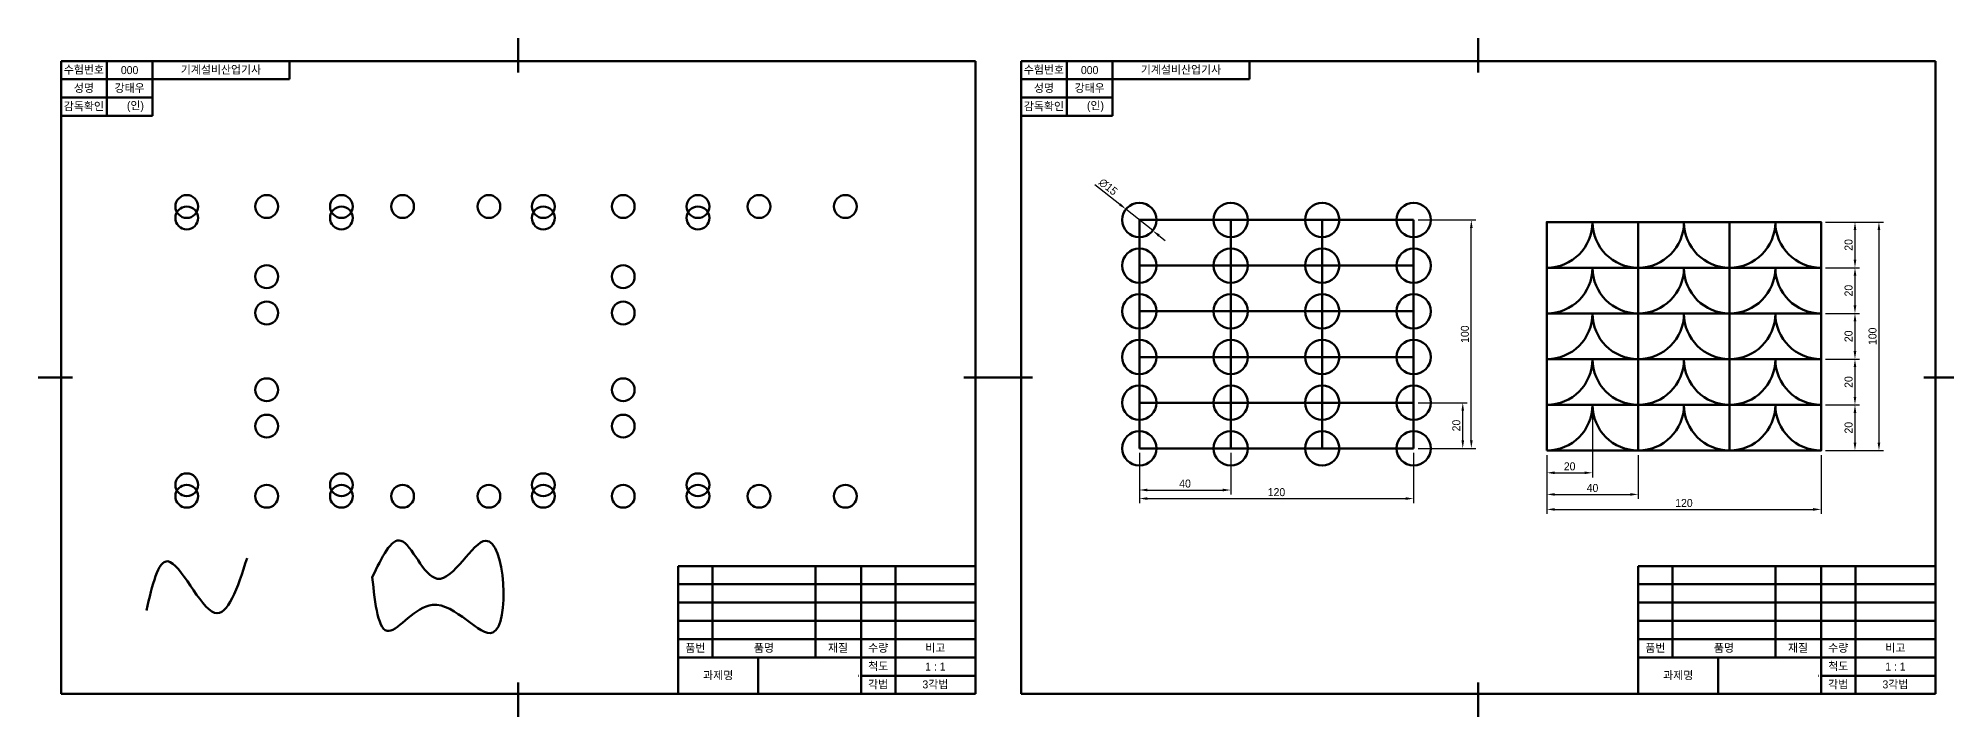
# Model space of a CAD drawing. Header units: millimetres. Extents: x 0 to 1680, y 0 to 297.
# Drawn here: x 0 to 835, y 0 to 297 of the extents above; entities that cross this region are included whole.
import ezdxf

# ---------------------------------------------------------------- set-up
doc = ezdxf.new("R2010")
doc.units = ezdxf.units.MM
for name, color, linetype, lineweight in [('1.윤곽선', 5, 'Continuous', 70), ('2.외형선', 3, 'Continuous', 50), ('4.일반주서', 2, 'Continuous', 35)]:
    doc.layers.add(name, color=color, linetype=linetype, lineweight=lineweight)
doc.styles.add('굴림', font='')
doc.styles.get('굴림').set_extended_font_data('Gulim')
doc.dimstyles.new('기계제도기능사치수', dxfattribs={"dimtxt": 3.5, "dimasz": 3.5, "dimexe": 2, "dimexo": 2, "dimgap": 1, "dimtad": 1, "dimdsep": 46, "dimtxsty": '굴림', "dimcen": 2.5, "dimclrd": 1, "dimclre": 1, "dimclrt": 2, "dimazin": 2, "dimtfac": 1, "dimtmove": 0, "dimatfit": 3, "dimfxl": 1, "dimarcsym": 0})

# ---------------------------------------------------------------- blocks, each defined once
blk = doc.blocks.new('*D2')
at = {"layer": '2.외형선', "color": 1, "lineweight": -2, "transparency": 16777216}
for p, q in [((462.31, 232.98), (473.14, 224.33)), ((487.6, 212.79), (475.88, 222.15)), ((490.34, 210.6), (493.07, 208.42))]:
    blk.add_line(p, q, dxfattribs=at)
at = {"layer": '2.외형선', "color": 1, "transparency": 16777216}
for points in [[(473.51, 224.79), (472.78, 223.87), (475.88, 222.15)], [(490.7, 211.06), (489.97, 210.15), (487.6, 212.79)]]:
    blk.add_solid(points, dxfattribs=at)
at = {"layer": 'Defpoints', "color": 0, "transparency": 16777216}
for p in [(475.88, 222.15), (487.6, 212.79)]:
    blk.add_point(p, dxfattribs=at)
at = {"layer": '2.외형선', "color": 2, "transparency": 16777216, "insert": (468.1, 231.93), "char_height": 3.5, "attachment_point": 5, "rotation": 321.4008, "style": '굴림'}
blk.add_mtext('∅15', dxfattribs=at)
blk = doc.blocks.new('*D3')
at = {"layer": '2.외형선', "color": 1, "lineweight": -2, "transparency": 16777216}
for p, q in [((481.74, 115.47), (481.74, 97.26)), ((521.74, 115.47), (521.74, 97.26)), ((485.24, 99.26), (518.24, 99.26))]:
    blk.add_line(p, q, dxfattribs=at)
at = {"layer": '2.외형선', "color": 1, "transparency": 16777216}
for points in [[(485.24, 99.85), (485.24, 98.68), (481.74, 99.26)], [(518.24, 99.85), (518.24, 98.68), (521.74, 99.26)]]:
    blk.add_solid(points, dxfattribs=at)
at = {"layer": 'Defpoints', "color": 0, "transparency": 16777216}
for p in [(481.74, 117.47), (521.74, 117.47), (521.74, 99.26)]:
    blk.add_point(p, dxfattribs=at)
at = {"layer": '2.외형선', "color": 2, "transparency": 16777216, "insert": (501.74, 102.06), "char_height": 3.5, "attachment_point": 5, "style": '굴림'}
blk.add_mtext('40', dxfattribs=at)
blk = doc.blocks.new('*D4')
at = {"layer": '2.외형선', "color": 1, "lineweight": -2, "transparency": 16777216}
for p, q in [((603.74, 137.47), (625.23, 137.47)), ((623.23, 120.97), (623.23, 133.97)), ((603.74, 117.47), (625.23, 117.47))]:
    blk.add_line(p, q, dxfattribs=at)
at = {"layer": '2.외형선', "color": 1, "transparency": 16777216}
for points in [[(622.65, 133.97), (623.81, 133.97), (623.23, 137.47)], [(622.65, 120.97), (623.81, 120.97), (623.23, 117.47)]]:
    blk.add_solid(points, dxfattribs=at)
at = {"layer": 'Defpoints', "color": 0, "transparency": 16777216}
for p in [(601.74, 137.47), (623.23, 137.47), (601.74, 117.47)]:
    blk.add_point(p, dxfattribs=at)
at = {"layer": '2.외형선', "color": 2, "transparency": 16777216, "insert": (620.44, 127.47), "char_height": 3.5, "attachment_point": 5, "rotation": 90, "style": '굴림'}
blk.add_mtext('20', dxfattribs=at)
blk = doc.blocks.new('*D5')
at = {"layer": '2.외형선', "color": 1, "lineweight": -2, "transparency": 16777216}
for p, q in [((603.74, 217.47), (628.98, 217.47)), ((626.98, 120.97), (626.98, 213.97)), ((603.74, 117.47), (628.98, 117.47))]:
    blk.add_line(p, q, dxfattribs=at)
at = {"layer": '2.외형선', "color": 1, "transparency": 16777216}
for points in [[(626.4, 213.97), (627.56, 213.97), (626.98, 217.47)], [(626.4, 120.97), (627.56, 120.97), (626.98, 117.47)]]:
    blk.add_solid(points, dxfattribs=at)
at = {"layer": 'Defpoints', "color": 0, "transparency": 16777216}
for p in [(601.74, 217.47), (626.98, 217.47), (601.74, 117.47)]:
    blk.add_point(p, dxfattribs=at)
at = {"layer": '2.외형선', "color": 2, "transparency": 16777216, "insert": (624.18, 167.47), "char_height": 3.5, "attachment_point": 5, "rotation": 90, "style": '굴림'}
blk.add_mtext('100', dxfattribs=at)
blk = doc.blocks.new('*D6')
at = {"layer": '2.외형선', "color": 1, "lineweight": -2, "transparency": 16777216}
for p, q in [((481.74, 115.47), (481.74, 93.51)), ((601.74, 115.47), (601.74, 93.51)), ((485.24, 95.51), (598.24, 95.51))]:
    blk.add_line(p, q, dxfattribs=at)
at = {"layer": '2.외형선', "color": 1, "transparency": 16777216}
for points in [[(485.24, 96.1), (485.24, 94.93), (481.74, 95.51)], [(598.24, 96.1), (598.24, 94.93), (601.74, 95.51)]]:
    blk.add_solid(points, dxfattribs=at)
at = {"layer": 'Defpoints', "color": 0, "transparency": 16777216}
for p in [(481.74, 117.47), (601.74, 117.47), (601.74, 95.51)]:
    blk.add_point(p, dxfattribs=at)
at = {"layer": '2.외형선', "color": 2, "transparency": 16777216, "insert": (541.74, 98.31), "char_height": 3.5, "attachment_point": 5, "style": '굴림'}
blk.add_mtext('120', dxfattribs=at)
blk = doc.blocks.new('*D7')
at = {"layer": '2.외형선', "color": 1, "lineweight": -2, "transparency": 16777216}
for p, q in [((781.99, 216.53), (796.82, 216.53)), ((794.82, 213.03), (794.82, 200.03)), ((781.99, 196.53), (796.82, 196.53))]:
    blk.add_line(p, q, dxfattribs=at)
at = {"layer": '2.외형선', "color": 1, "transparency": 16777216}
for points in [[(794.24, 213.03), (795.41, 213.03), (794.82, 216.53)], [(794.24, 200.03), (795.41, 200.03), (794.82, 196.53)]]:
    blk.add_solid(points, dxfattribs=at)
at = {"layer": 'Defpoints', "color": 0, "transparency": 16777216}
for p in [(779.99, 216.53), (779.99, 196.53), (794.82, 196.53)]:
    blk.add_point(p, dxfattribs=at)
at = {"layer": '2.외형선', "color": 2, "transparency": 16777216, "insert": (792.03, 206.53), "char_height": 3.5, "attachment_point": 5, "rotation": 90, "style": '굴림'}
blk.add_mtext('20', dxfattribs=at)
blk = doc.blocks.new('*D8')
at = {"layer": '2.외형선', "color": 1, "lineweight": -2, "transparency": 16777216}
for p, q in [((781.99, 216.53), (807.31, 216.53)), ((805.31, 213.03), (805.31, 120.03)), ((781.99, 116.53), (807.31, 116.53))]:
    blk.add_line(p, q, dxfattribs=at)
at = {"layer": '2.외형선', "color": 1, "transparency": 16777216}
for points in [[(804.72, 213.03), (805.89, 213.03), (805.31, 216.53)], [(804.72, 120.03), (805.89, 120.03), (805.31, 116.53)]]:
    blk.add_solid(points, dxfattribs=at)
at = {"layer": 'Defpoints', "color": 0, "transparency": 16777216}
for p in [(779.99, 216.53), (779.99, 116.53), (805.31, 116.53)]:
    blk.add_point(p, dxfattribs=at)
at = {"layer": '2.외형선', "color": 2, "transparency": 16777216, "insert": (802.51, 166.53), "char_height": 3.5, "attachment_point": 5, "rotation": 90, "style": '굴림'}
blk.add_mtext('100', dxfattribs=at)
blk = doc.blocks.new('*D9')
at = {"layer": '2.외형선', "color": 1, "lineweight": -2, "transparency": 16777216}
for p, q in [((781.99, 196.53), (796.82, 196.53)), ((794.82, 193.03), (794.82, 180.03)), ((781.99, 176.53), (796.82, 176.53))]:
    blk.add_line(p, q, dxfattribs=at)
at = {"layer": '2.외형선', "color": 1, "transparency": 16777216}
for points in [[(794.24, 193.03), (795.41, 193.03), (794.82, 196.53)], [(794.24, 180.03), (795.41, 180.03), (794.82, 176.53)]]:
    blk.add_solid(points, dxfattribs=at)
at = {"layer": 'Defpoints', "color": 0, "transparency": 16777216}
for p in [(779.99, 196.53), (779.99, 176.53), (794.82, 176.53)]:
    blk.add_point(p, dxfattribs=at)
at = {"layer": '2.외형선', "color": 2, "transparency": 16777216, "insert": (792.03, 186.53), "char_height": 3.5, "attachment_point": 5, "rotation": 90, "style": '굴림'}
blk.add_mtext('20', dxfattribs=at)
blk = doc.blocks.new('*D10')
at = {"layer": '2.외형선', "color": 1, "lineweight": -2, "transparency": 16777216}
for p, q in [((781.99, 176.53), (796.82, 176.53)), ((794.82, 173.03), (794.82, 160.03)), ((781.99, 156.53), (796.82, 156.53))]:
    blk.add_line(p, q, dxfattribs=at)
at = {"layer": '2.외형선', "color": 1, "transparency": 16777216}
for points in [[(794.24, 173.03), (795.41, 173.03), (794.82, 176.53)], [(794.24, 160.03), (795.41, 160.03), (794.82, 156.53)]]:
    blk.add_solid(points, dxfattribs=at)
at = {"layer": 'Defpoints', "color": 0, "transparency": 16777216}
for p in [(779.99, 176.53), (779.99, 156.53), (794.82, 156.53)]:
    blk.add_point(p, dxfattribs=at)
at = {"layer": '2.외형선', "color": 2, "transparency": 16777216, "insert": (792.03, 166.53), "char_height": 3.5, "attachment_point": 5, "rotation": 90, "style": '굴림'}
blk.add_mtext('20', dxfattribs=at)
blk = doc.blocks.new('*D11')
at = {"layer": '2.외형선', "color": 1, "lineweight": -2, "transparency": 16777216}
for p, q in [((781.99, 156.53), (796.82, 156.53)), ((794.82, 153.03), (794.82, 140.03)), ((781.99, 136.53), (796.82, 136.53))]:
    blk.add_line(p, q, dxfattribs=at)
at = {"layer": '2.외형선', "color": 1, "transparency": 16777216}
for points in [[(794.24, 153.03), (795.41, 153.03), (794.82, 156.53)], [(794.24, 140.03), (795.41, 140.03), (794.82, 136.53)]]:
    blk.add_solid(points, dxfattribs=at)
at = {"layer": 'Defpoints', "color": 0, "transparency": 16777216}
for p in [(779.99, 156.53), (779.99, 136.53), (794.82, 136.53)]:
    blk.add_point(p, dxfattribs=at)
at = {"layer": '2.외형선', "color": 2, "transparency": 16777216, "insert": (792.03, 146.53), "char_height": 3.5, "attachment_point": 5, "rotation": 90, "style": '굴림'}
blk.add_mtext('20', dxfattribs=at)
blk = doc.blocks.new('*D12')
at = {"layer": '2.외형선', "color": 1, "lineweight": -2, "transparency": 16777216}
for p, q in [((781.99, 136.53), (796.82, 136.53)), ((794.82, 133.03), (794.82, 120.03)), ((781.99, 116.53), (796.82, 116.53))]:
    blk.add_line(p, q, dxfattribs=at)
at = {"layer": '2.외형선', "color": 1, "transparency": 16777216}
for points in [[(794.24, 133.03), (795.41, 133.03), (794.82, 136.53)], [(794.24, 120.03), (795.41, 120.03), (794.82, 116.53)]]:
    blk.add_solid(points, dxfattribs=at)
at = {"layer": 'Defpoints', "color": 0, "transparency": 16777216}
for p in [(779.99, 136.53), (779.99, 116.53), (794.82, 116.53)]:
    blk.add_point(p, dxfattribs=at)
at = {"layer": '2.외형선', "color": 2, "transparency": 16777216, "insert": (792.03, 126.53), "char_height": 3.5, "attachment_point": 5, "rotation": 90, "style": '굴림'}
blk.add_mtext('20', dxfattribs=at)
blk = doc.blocks.new('*D13')
at = {"layer": '2.외형선', "color": 1, "lineweight": -2, "transparency": 16777216}
for p, q in [((679.99, 134.53), (679.99, 104.8)), ((659.99, 114.53), (659.99, 104.8)), ((663.49, 106.8), (676.49, 106.8))]:
    blk.add_line(p, q, dxfattribs=at)
at = {"layer": '2.외형선', "color": 1, "transparency": 16777216}
for points in [[(663.49, 107.39), (663.49, 106.22), (659.99, 106.8)], [(676.49, 107.39), (676.49, 106.22), (679.99, 106.8)]]:
    blk.add_solid(points, dxfattribs=at)
at = {"layer": 'Defpoints', "color": 0, "transparency": 16777216}
for p in [(679.99, 136.53), (659.99, 116.53), (679.99, 106.8)]:
    blk.add_point(p, dxfattribs=at)
at = {"layer": '2.외형선', "color": 2, "transparency": 16777216, "insert": (669.99, 109.6), "char_height": 3.5, "attachment_point": 5, "style": '굴림'}
blk.add_mtext('20', dxfattribs=at)
blk = doc.blocks.new('*D14')
at = {"layer": '2.외형선', "color": 1, "lineweight": -2, "transparency": 16777216}
for p, q in [((659.99, 114.53), (659.99, 95.33)), ((699.99, 114.53), (699.99, 95.33)), ((663.49, 97.33), (696.49, 97.33))]:
    blk.add_line(p, q, dxfattribs=at)
at = {"layer": '2.외형선', "color": 1, "transparency": 16777216}
for points in [[(663.49, 97.91), (663.49, 96.75), (659.99, 97.33)], [(696.49, 97.91), (696.49, 96.75), (699.99, 97.33)]]:
    blk.add_solid(points, dxfattribs=at)
at = {"layer": 'Defpoints', "color": 0, "transparency": 16777216}
for p in [(659.99, 116.53), (699.99, 116.53), (699.99, 97.33)]:
    blk.add_point(p, dxfattribs=at)
at = {"layer": '2.외형선', "color": 2, "transparency": 16777216, "insert": (679.99, 100.13), "char_height": 3.5, "attachment_point": 5, "style": '굴림'}
blk.add_mtext('40', dxfattribs=at)
blk = doc.blocks.new('*D15')
at = {"layer": '2.외형선', "color": 1, "lineweight": -2, "transparency": 16777216}
for p, q in [((659.99, 114.53), (659.99, 88.77)), ((779.99, 114.53), (779.99, 88.77)), ((663.49, 90.77), (776.49, 90.77))]:
    blk.add_line(p, q, dxfattribs=at)
at = {"layer": '2.외형선', "color": 1, "transparency": 16777216}
for points in [[(663.49, 91.35), (663.49, 90.19), (659.99, 90.77)], [(776.49, 91.35), (776.49, 90.19), (779.99, 90.77)]]:
    blk.add_solid(points, dxfattribs=at)
at = {"layer": 'Defpoints', "color": 0, "transparency": 16777216}
for p in [(659.99, 116.53), (779.99, 116.53), (779.99, 90.77)]:
    blk.add_point(p, dxfattribs=at)
at = {"layer": '2.외형선', "color": 2, "transparency": 16777216, "insert": (719.99, 93.57), "char_height": 3.5, "attachment_point": 5, "style": '굴림'}
blk.add_mtext('120', dxfattribs=at)

msp = doc.modelspace()

# ---------------------------------------------------------------- linework, layer by layer
at = {"layer": '1.윤곽선'}
for p, q in [((210, 297), (210, 282)), ((630, 297), (630, 282)), ((410, 287), (10, 287)), ((10, 287), (10, 10)), ((50, 287), (50, 263)), ((110, 287), (110, 279)), ((410, 10), (410, 287)), ((830, 287), (430, 287)), ((430, 287), (430, 10)), ((470, 287), (470, 263)), ((530, 287), (530, 279)), ((830, 10), (830, 287)), ((110, 279), (50, 279)), ((530, 279), (470, 279)), ((50, 263), (10, 263)), ((470, 263), (430, 263)), ((0, 148.5), (15, 148.5)), ((420, 148.5), (405, 148.5)), ((420, 148.5), (435, 148.5)), ((840, 148.5), (825, 148.5)), ((280, 66), (410, 66)), ((280, 10), (280, 66)), ((700, 66), (830, 66)), ((700, 10), (700, 66)), ((10, 10), (410, 10)), ((210, 0), (210, 15)), ((430, 10), (830, 10)), ((630, 0), (630, 15))]:
    msp.add_line(p, q, dxfattribs=at)
at = {"layer": '2.외형선'}
for p, q in [((30, 287), (30, 263)), ((450, 287), (450, 263)), ((30, 279), (10, 279)), ((30, 279), (50, 279)), ((450, 279), (430, 279)), ((450, 279), (470, 279)), ((50, 271), (10, 271)), ((470, 271), (430, 271)), ((481.739, 217.467), (601.739, 217.467)), ((481.739, 217.467), (481.739, 117.467)), ((521.739, 217.467), (521.739, 117.467)), ((561.739, 217.467), (561.739, 117.467)), ((601.739, 217.467), (601.739, 117.467)), ((481.739, 197.467), (601.739, 197.467)), ((481.739, 177.467), (601.739, 177.467)), ((481.739, 157.467), (601.739, 157.467)), ((481.739, 137.467), (601.739, 137.467)), ((481.739, 117.467), (601.739, 117.467)), ((295, 26), (295, 66)), ((340, 26), (340, 66)), ((360, 10), (360, 66)), ((375, 10), (375, 66)), ((715, 26), (715, 66)), ((760, 26), (760, 66)), ((780, 10), (780, 66)), ((795, 10), (795, 66)), ((280, 58), (410, 58)), ((700, 58), (830, 58)), ((280, 50), (410, 50)), ((280, 42), (410, 42)), ((700, 50), (830, 50)), ((700, 42), (830, 42)), ((280, 34), (410, 34)), ((700, 34), (830, 34)), ((280, 26), (410, 26)), ((315, 10), (315, 26)), ((700, 26), (830, 26)), ((735, 10), (735, 26)), ((358.76, 18), (358.833, 18)), ((360, 18), (410, 18)), ((778.76, 18), (778.833, 18)), ((780, 18), (830, 18))]:
    msp.add_line(p, q, dxfattribs=at)
for points in [[(659.988, 196.526), (699.988, 196.526), (699.988, 216.526), (659.988, 216.526)], [(699.988, 196.526), (739.988, 196.526), (739.988, 216.526), (699.988, 216.526)], [(739.988, 196.526), (779.988, 196.526), (779.988, 216.526), (739.988, 216.526)], [(659.988, 176.526), (699.988, 176.526), (699.988, 196.526), (659.988, 196.526)], [(699.988, 176.526), (739.988, 176.526), (739.988, 196.526), (699.988, 196.526)], [(739.988, 176.526), (779.988, 176.526), (779.988, 196.526), (739.988, 196.526)], [(659.988, 156.526), (699.988, 156.526), (699.988, 176.526), (659.988, 176.526)], [(699.988, 156.526), (739.988, 156.526), (739.988, 176.526), (699.988, 176.526)], [(739.988, 156.526), (779.988, 156.526), (779.988, 176.526), (739.988, 176.526)], [(659.988, 136.526), (699.988, 136.526), (699.988, 156.526), (659.988, 156.526)], [(699.988, 136.526), (739.988, 136.526), (739.988, 156.526), (699.988, 156.526)], [(739.988, 136.526), (779.988, 136.526), (779.988, 156.526), (739.988, 156.526)], [(659.988, 116.526), (699.988, 116.526), (699.988, 136.526), (659.988, 136.526)], [(699.988, 116.526), (739.988, 116.526), (739.988, 136.526), (699.988, 136.526)], [(739.988, 116.526), (779.988, 116.526), (779.988, 136.526), (739.988, 136.526)]]:
    msp.add_lwpolyline(points, close=True, dxfattribs=at)
for centre, radius in [((65.011, 223.328), 5), ((99.978, 223.328), 5), ((132.681, 223.328), 5), ((159.41, 223.328), 5), ((197.169, 223.328), 5), ((220.978, 223.328), 5), ((255.945, 223.328), 5), ((288.648, 223.328), 5), ((315.377, 223.328), 5), ((353.137, 223.328), 5), ((65.011, 218.328), 5), ((132.681, 218.328), 5), ((220.978, 218.328), 5), ((288.648, 218.328), 5), ((481.739, 217.467), 7.5), ((481.739, 217.467), 7.5), ((521.739, 217.467), 7.5), ((521.739, 217.467), 7.5), ((561.739, 217.467), 7.5), ((561.739, 217.467), 7.5), ((601.739, 217.467), 7.5), ((601.739, 217.467), 7.5), ((481.739, 197.467), 7.5), ((521.739, 197.467), 7.5), ((561.739, 197.467), 7.5), ((601.739, 197.467), 7.5), ((99.978, 192.648), 5), ((255.945, 192.648), 5), ((481.739, 177.467), 7.5), ((521.739, 177.467), 7.5), ((561.739, 177.467), 7.5), ((601.739, 177.467), 7.5), ((99.978, 176.747), 5), ((255.945, 176.747), 5), ((481.739, 157.467), 7.5), ((521.739, 157.467), 7.5), ((561.739, 157.467), 7.5), ((601.739, 157.467), 7.5), ((99.978, 143.124), 5), ((255.945, 143.124), 5), ((481.739, 137.467), 7.5), ((521.739, 137.467), 7.5), ((561.739, 137.467), 7.5), ((601.739, 137.467), 7.5), ((99.978, 127.223), 5), ((255.945, 127.223), 5), ((481.739, 117.467), 7.5), ((521.739, 117.467), 7.5), ((561.739, 117.467), 7.5), ((601.739, 117.467), 7.5), ((65.011, 101.543), 5), ((65.011, 96.543), 5), ((99.978, 96.543), 5), ((132.681, 101.543), 5), ((132.681, 96.543), 5), ((159.41, 96.543), 5), ((197.169, 96.543), 5), ((220.978, 101.543), 5), ((220.978, 96.543), 5), ((255.945, 96.543), 5), ((288.648, 101.543), 5), ((288.648, 96.543), 5), ((315.377, 96.543), 5), ((353.137, 96.543), 5)]:
    msp.add_circle(centre, radius, dxfattribs=at)
for centre, start, end in [((659.988, 216.526), 270, 0), ((699.988, 216.526), 180, 270), ((699.988, 216.526), 270, 0), ((739.988, 216.526), 180, 270), ((739.988, 216.526), 270, 0), ((779.988, 216.526), 180, 270), ((659.988, 196.526), 270, 0), ((699.988, 196.526), 180, 270), ((699.988, 196.526), 270, 0), ((739.988, 196.526), 180, 270), ((739.988, 196.526), 270, 0), ((779.988, 196.526), 180, 270), ((659.988, 176.526), 270, 0), ((699.988, 176.526), 180, 270), ((699.988, 176.526), 270, 0), ((739.988, 176.526), 180, 270), ((739.988, 176.526), 270, 0), ((779.988, 176.526), 180, 270), ((659.988, 156.526), 270, 0), ((699.988, 156.526), 180, 270), ((699.988, 156.526), 270, 0), ((739.988, 156.526), 180, 270), ((739.988, 156.526), 270, 0), ((779.988, 156.526), 180, 270), ((659.988, 136.526), 270, 0), ((699.988, 136.526), 180, 270), ((699.988, 136.526), 270, 0), ((739.988, 136.526), 180, 270), ((739.988, 136.526), 270, 0), ((779.988, 136.526), 180, 270)]:
    msp.add_arc(centre, 20, start, end, dxfattribs=at)
for points in [[(146.18, 61.14), (158.665, 77.084), (174.618, 60.447), (195.773, 77.084), (198.894, 36.878), (172.537, 49.009), (153.463, 37.571), (146.18, 61.14)], [(47.34, 46.583), (56.704, 68.072), (77.166, 45.543), (91.385, 69.459)]]:
    msp.add_spline(points, degree=3, dxfattribs=at)

# ---------------------------------------------------------------- texts
at = {"layer": '4.일반주서', "char_height": 3.5, "attachment_point": 5, "style": '굴림'}
for s, insert, width in [('수험번호', (20, 283), 20), ('000', (40, 283), 20), ('기계설비산업기사', (79.963, 283), 60.07361), ('수험번호', (440, 283), 20), ('000', (460, 283), 20), ('기계설비산업기사', (499.963, 283), 60.07361), ('성명', (20, 275), 20), ('강태우', (40, 275), 20), ('성명', (440, 275), 20), ('강태우', (460, 275), 20), ('감독확인', (20, 267), 20), ('    (인)', (40, 267), 20), ('감독확인', (440, 267), 20), ('    (인)', (460, 267), 20), ('품번', (287.5, 30), 15), ('품명', (317.5, 30), 45), ('재질', (349.926, 30), 19.8528), ('수량', (367.5, 30), 15), ('비고', (392.5, 30), 35), ('품번', (707.5, 30), 15), ('품명', (737.5, 30), 45), ('재질', (769.926, 30), 19.8528), ('수량', (787.5, 30), 15), ('비고', (812.5, 30), 35), ('과제명', (297.5, 18), 35), ('척도', (367.5, 22), 15), ('1 : 1', (392.5, 22), 35), ('과제명', (717.5, 18), 35), ('척도', (787.5, 22), 15), ('1 : 1', (812.5, 22), 35), ('각법', (367.463, 14), 15.0736), ('3각법', (392.5, 14), 35), ('각법', (787.463, 14), 15.0736), ('3각법', (812.5, 14), 35)]:
    msp.add_mtext(s, dxfattribs=dict(at, insert=insert, width=width))

# ---------------------------------------------------------------- dimensions: what is measured, and where the dimension line sits
at = {"layer": '2.외형선'}
dim = msp.add_diameter_dim_2p(p1=(487.6, 212.788), p2=(475.877, 222.146), dimstyle='기계제도기능사치수', dxfattribs=at)
dim.commit()
dim.dimension.update_dxf_attribs({"geometry": '*D2', "text_midpoint": (468.105, 231.932)})
for base, p1, p2, picture, middle in [((626.98, 217.467), (601.739, 117.467), (601.739, 217.467), '*D5', (624.181, 167.467)), ((794.825, 196.526), (779.988, 216.526), (779.988, 196.526), '*D7', (792.03, 206.526)), ((805.307, 116.526), (779.988, 216.526), (779.988, 116.526), '*D8', (802.508, 166.526)), ((623.23, 137.467), (601.739, 117.467), (601.739, 137.467), '*D4', (620.435, 127.467))]:
    dim = msp.add_linear_dim(base=base, p1=p1, p2=p2, angle=90, dimstyle='기계제도기능사치수', dxfattribs=at)
    dim.commit()
    dim.dimension.update_dxf_attribs({"geometry": picture, "text_midpoint": middle})
for base, p1, p2, picture, middle in [((794.825, 176.526), (779.988, 196.526), (779.988, 176.526), '*D9', (792.03, 186.526)), ((794.825, 156.526), (779.988, 176.526), (779.988, 156.526), '*D10', (792.03, 166.526)), ((794.825, 136.526), (779.988, 156.526), (779.988, 136.526), '*D11', (792.03, 146.526)), ((794.825, 116.526), (779.988, 136.526), (779.988, 116.526), '*D12', (792.03, 126.526))]:
    dim = msp.add_linear_dim(base=base, p1=p1, p2=p2, angle=90, dimstyle='기계제도기능사치수', override={"dimtmove": 1}, dxfattribs=at)
    dim.commit()
    dim.dimension.update_dxf_attribs({"geometry": picture, "text_midpoint": middle})
for base, p1, p2, picture, middle in [((679.988, 106.802), (659.988, 116.526), (679.988, 136.526), '*D13', (669.988, 109.596)), ((521.739, 99.263), (481.739, 117.467), (521.739, 117.467), '*D3', (501.739, 102.06)), ((601.739, 95.513), (481.739, 117.467), (601.739, 117.467), '*D6', (541.739, 98.312)), ((699.988, 97.329), (659.988, 116.526), (699.988, 116.526), '*D14', (679.988, 100.126)), ((779.988, 90.771), (659.988, 116.526), (779.988, 116.526), '*D15', (719.988, 93.57))]:
    dim = msp.add_linear_dim(base=base, p1=p1, p2=p2, dimstyle='기계제도기능사치수', dxfattribs=at)
    dim.commit()
    dim.dimension.update_dxf_attribs({"geometry": picture, "text_midpoint": middle})

doc.saveas('drawing.dxf')
